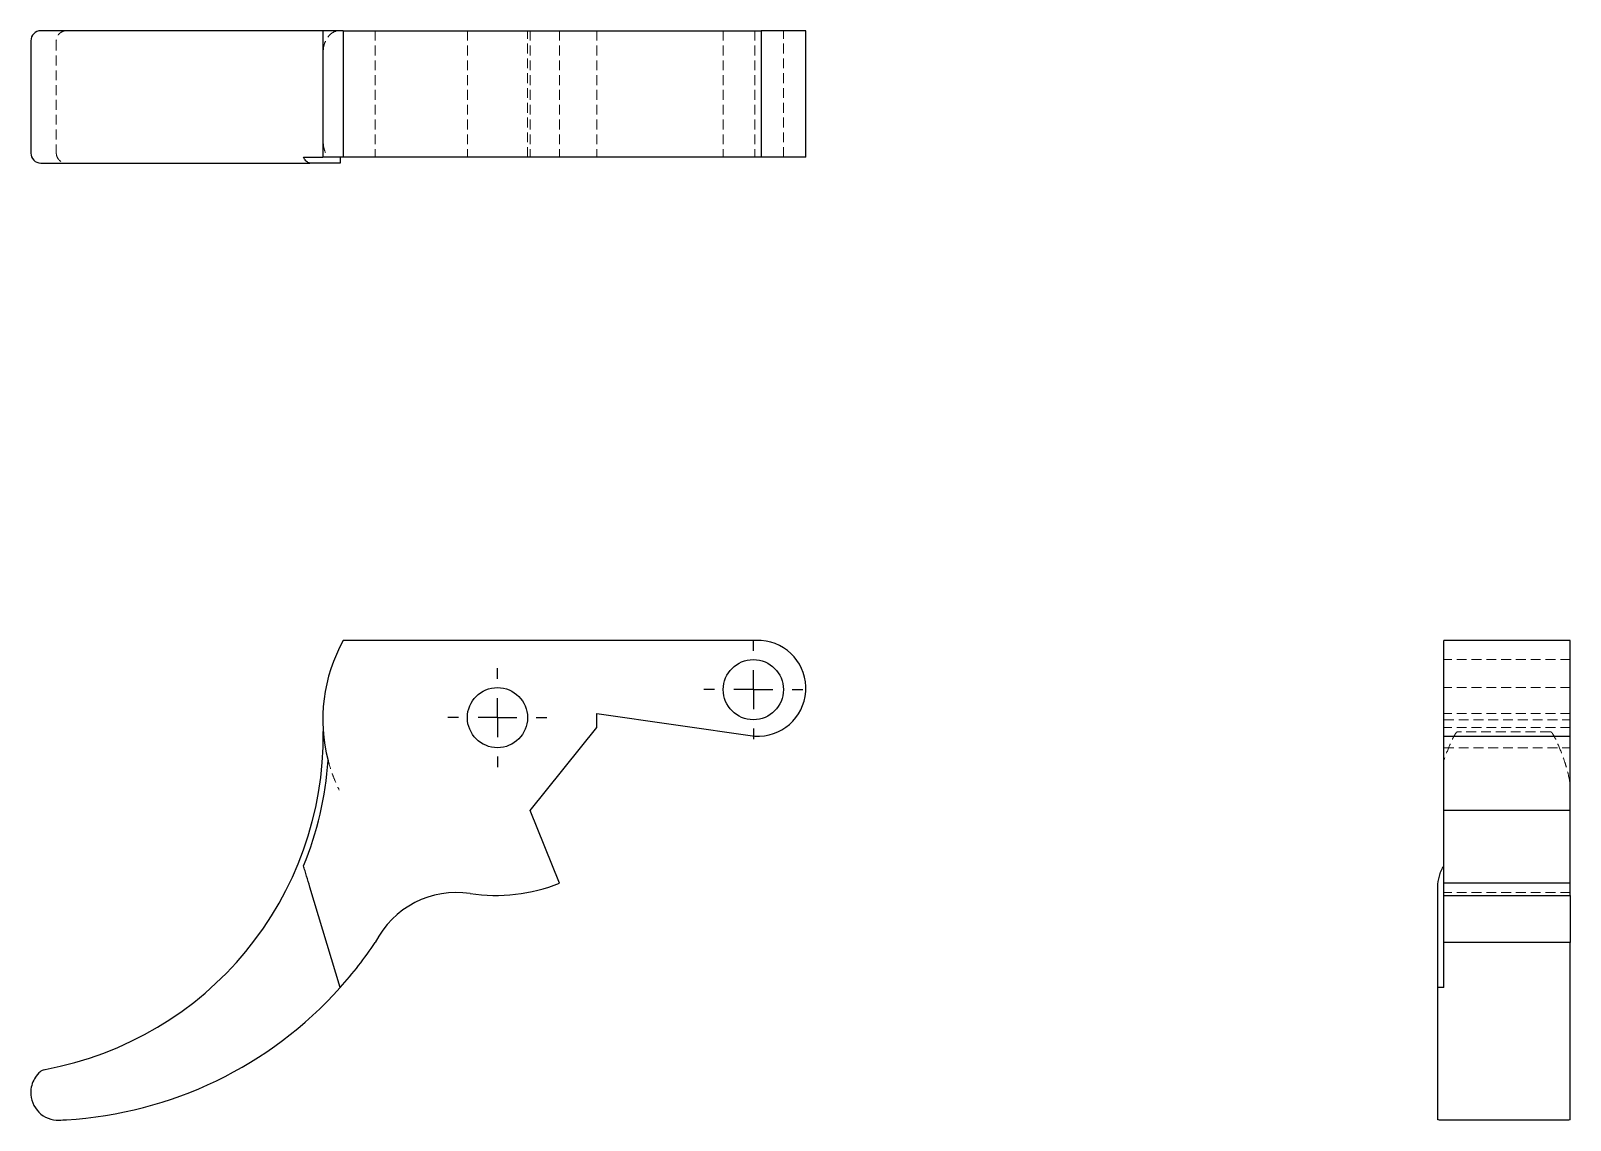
# Model space of a CAD drawing. Header units: millimetres. Extents: x 33 to 231, y 26 to 166.
import ezdxf

# ---------------------------------------------------------------- set-up
doc = ezdxf.new("R2010")
doc.units = ezdxf.units.MM
doc.linetypes.add('HIDDEN', pattern=[1.905, 1.27, -0.635])
doc.layers.add('10', color=7, linetype='Continuous')

# ---------------------------------------------------------------- blocks, each defined once
blk = doc.blocks.new('SW_CENTERMARKSYMBOL_0')
at = {"layer": '10', "color": 0}
for p, q in [((0, 5), (0, 6.37)), ((0, 0), (0, 2.5)), ((-5, 0), (-6.37, 0)), ((0, 0), (-2.5, 0)), ((0, 0), (0, -2.5)), ((0, 0), (2.5, 0)), ((5, 0), (6.37, 0)), ((0, -5), (0, -6.37))]:
    blk.add_line(p, q, dxfattribs=at)
blk = doc.blocks.new('SW_CENTERMARKSYMBOL_1')
at = {"layer": '10', "color": 0}
for p, q in [((0, 5), (0, 6.37)), ((0, 0), (0, 2.5)), ((-5, 0), (-6.37, 0)), ((0, 0), (-2.5, 0)), ((0, 0), (0, -2.5)), ((0, 0), (2.5, 0)), ((5, 0), (6.37, 0)), ((0, -5), (0, -6.37))]:
    blk.add_line(p, q, dxfattribs=at)

msp = doc.modelspace()

# ---------------------------------------------------------------- linework, layer by layer
at = {"color": 7, "linetype": 'Continuous', "lineweight": 25}
for p, q in [((33.27, 165.08), (33.27, 150.63)), ((34.57, 166.37), (34.56, 166.37)), ((70.84, 166.37), (34.57, 166.37)), ((70.84, 166.37), (70.84, 150.11)), ((73.48, 166.37), (70.84, 166.37)), ((73.48, 166.37), (73.48, 150.11)), ((73.48, 166.37), (127.26, 166.37)), ((127.26, 166.37), (127.26, 150.11)), ((133, 166.37), (127.26, 166.37)), ((133, 150.11), (133, 166.37)), ((34.56, 149.34), (34.57, 149.34)), ((34.57, 149.34), (69.19, 149.34)), ((68.36, 150.11), (70.84, 150.11)), ((73.09, 149.34), (69.19, 149.34)), ((73.48, 150.11), (70.84, 150.11)), ((73.09, 150.11), (73.09, 149.34)), ((127.26, 150.11), (73.48, 150.11)), ((133, 150.11), (127.26, 150.11)), ((127.26, 87.88), (73.48, 87.88)), ((215.11, 75.57), (215.11, 87.88)), ((231.37, 87.88), (215.11, 87.88)), ((231.37, 75.57), (231.37, 87.88)), ((106.13, 78.46), (126.43, 75.58)), ((106.13, 76.68), (106.13, 78.46)), ((97.53, 65.99), (106.13, 76.68)), ((215.11, 75.57), (231.37, 75.57)), ((215.11, 65.99), (215.11, 75.57)), ((231.37, 65.99), (231.37, 75.57)), ((101.29, 56.64), (97.53, 65.99)), ((231.37, 65.99), (215.11, 65.99)), ((215.11, 56.64), (215.11, 65.99)), ((231.37, 56.64), (231.37, 65.99)), ((73.09, 43.2), (69.19, 56.14)), ((214.34, 43.2), (214.34, 56.14)), ((231.37, 56.64), (215.11, 56.64)), ((215.11, 55.06), (215.11, 56.64)), ((231.37, 55.06), (231.37, 56.64)), ((215.11, 55.06), (231.37, 55.06)), ((215.11, 49.01), (215.11, 55.06)), ((231.37, 55.06), (231.37, 49.01)), ((231.37, 49.01), (215.11, 49.01)), ((215.11, 43.2), (215.11, 49.01)), ((231.37, 26.18), (231.37, 49.01)), ((214.34, 26.18), (214.34, 43.2)), ((215.11, 43.2), (214.34, 43.2)), ((230.08, 26.12), (215.63, 26.12))]:
    msp.add_line(p, q, dxfattribs=at)
at = {"color": 7, "linetype": 'HIDDEN', "lineweight": 18}
for p, q in [((36.55, 165.08), (36.55, 150.63)), ((77.59, 166.37), (77.59, 150.11)), ((89.45, 166.37), (89.45, 150.11)), ((97.19, 150.11), (97.19, 166.37)), ((97.53, 166.37), (97.53, 150.11)), ((101.29, 166.37), (101.29, 150.11)), ((106.13, 166.37), (106.13, 150.11)), ((122.38, 166.37), (122.38, 150.11)), ((126.43, 166.37), (126.43, 150.11)), ((130.12, 150.11), (130.12, 166.37)), ((70.9, 163.79), (70.9, 151.92)), ((70.91, 151.92), (70.91, 163.79)), ((231.37, 85.42), (215.11, 85.42)), ((231.37, 81.82), (215.11, 81.82)), ((231.37, 78.46), (215.11, 78.46)), ((215.11, 77.68), (231.37, 77.68)), ((231.37, 76.68), (215.11, 76.68)), ((231.37, 75.58), (215.11, 75.58)), ((228.79, 76.14), (216.92, 76.14)), ((215.11, 74.08), (231.37, 74.08)), ((231.37, 55.44), (215.11, 55.44))]:
    msp.add_line(p, q, dxfattribs=at)
at = {"color": 7, "linetype": 'Continuous', "lineweight": 25}
for centre in [(126.25, 81.55), (93.32, 77.95)]:
    msp.add_circle(centre, 3.87, dxfattribs=at)
for centre, radius, start, end in [((34.56, 165.08), 1.29, 90, 180), ((34.56, 150.63), 1.29, 180, 270), ((91.59, 77.75), 20.75, 150.7671, 194.8136), ((126.83, 81.73), 6.17, 266.2339, 85.9936), ((27.25, 75.62), 43.66, 280.3535, 0.6909), ((27.25, 75.62), 44.4, 337.8357, 355.9033), ((93.1, 77.08), 22.02, 261.4079, 291.8401), ((88.06, 43.7), 11.74, 81.4079, 153.1027), ((34.78, 77.53), 51.44, 318.1391, 326.3272), ((34.78, 77.53), 51.44, 273.4123, 318.1391), ((36.84, 29.69), 3.58, 173.2295, 265.3487)]:
    msp.add_arc(centre, radius, start, end, dxfattribs=at)
at = {"color": 7, "linetype": 'HIDDEN', "lineweight": 18}
for centre, start, end in [((73.49, 163.79), 169.5361, 180), ((73.49, 151.92), 180, 190.4351)]:
    msp.add_arc(centre, 2.58, start, end, dxfattribs=at)
for points, knots in [([(37.84, 166.37), (37.69, 166.37), (37.53, 166.34), (37.21, 166.21), (37.06, 166.12), (36.81, 165.86), (36.71, 165.71), (36.58, 165.39), (36.55, 165.23), (36.55, 165.08)], [0, 0, 0, 0, 0.25, 0.25, 0.5, 0.5, 0.75, 0.75, 1, 1, 1, 1]), ([(70.9, 163.79), (70.9, 163.83), (70.91, 163.87), (70.91, 163.95), (70.91, 163.98), (70.92, 164.07), (70.93, 164.11), (70.95, 164.25), (70.96, 164.33), (71.02, 164.57), (71.06, 164.71), (71.22, 165.12), (71.36, 165.36), (71.61, 165.69), (71.7, 165.8), (71.9, 165.98), (72.01, 166.07), (72.37, 166.28), (72.65, 166.37), (72.96, 166.37)], [0, 0, 0, 0, 0.015625, 0.015625, 0.03125, 0.03125, 0.0625, 0.0625, 0.125, 0.125, 0.25, 0.25, 0.5, 0.5, 0.625, 0.625, 0.75, 0.75, 1, 1, 1, 1]), ([(36.55, 150.63), (36.55, 150.47), (36.58, 150.31), (36.71, 149.99), (36.81, 149.84), (37.06, 149.59), (37.21, 149.49), (37.53, 149.36), (37.69, 149.34), (37.84, 149.34)], [0, 0, 0, 0, 0.25, 0.25, 0.5, 0.5, 0.75, 0.75, 1, 1, 1, 1]), ([(70.9, 151.92), (70.9, 151.87), (70.91, 151.83), (70.91, 151.76), (70.91, 151.72), (70.92, 151.64), (70.93, 151.59), (70.95, 151.45), (70.96, 151.37), (71.02, 151.14), (71.07, 150.99), (71.22, 150.58), (71.36, 150.33), (71.53, 150.11)], [0, 0, 0, 0, 0.03125, 0.03125, 0.0625, 0.0625, 0.125, 0.125, 0.25, 0.25, 0.5, 0.5, 1, 1, 1, 1]), ([(70.9, 76.14), (70.9, 76.14), (70.9, 76.13), (70.91, 76.06), (70.93, 75.82), (70.97, 75.43), (71.02, 74.95), (71.09, 74.64), (71.12, 74.49)], [0, 0, 0, 0, 0.032561, 0.077354, 0.20144, 0.478788, 0.758939, 1, 1, 1, 1]), ([(216.92, 76.14), (216.87, 76.14), (216.83, 76.12), (216.76, 76.07), (216.72, 76.04), (216.64, 75.94), (216.59, 75.87), (216.45, 75.64), (216.37, 75.49), (216.14, 75.02), (215.99, 74.69), (215.58, 73.73), (215.33, 73.09), (215.11, 72.44)], [0, 0, 0, 0, 0.03125, 0.03125, 0.0625, 0.0625, 0.125, 0.125, 0.25, 0.25, 0.5, 0.5, 1, 1, 1, 1]), ([(228.79, 76.14), (228.83, 76.14), (228.87, 76.12), (228.95, 76.07), (228.98, 76.04), (229.07, 75.94), (229.11, 75.87), (229.25, 75.64), (229.33, 75.49), (229.57, 75.02), (229.71, 74.7), (230.12, 73.75), (230.36, 73.11), (230.69, 72.15), (230.8, 71.83), (230.98, 71.19), (231.07, 70.86), (231.28, 69.89), (231.37, 69.26), (231.37, 68.62)], [0, 0, 0, 0, 0.015625, 0.015625, 0.03125, 0.03125, 0.0625, 0.0625, 0.125, 0.125, 0.25, 0.25, 0.5, 0.5, 0.625, 0.625, 0.75, 0.75, 1, 1, 1, 1]), ([(71.5, 72.59), (71.56, 72.36), (71.7, 71.79), (72.02, 70.84), (72.43, 69.74), (72.78, 69), (72.96, 68.62)], [0, 0, 0, 0, 0.173001, 0.430994, 0.713397, 1, 1, 1, 1])]:
    msp.add_open_spline(points, degree=3, knots=knots, dxfattribs=at)
at = {"color": 7, "linetype": 'Continuous', "lineweight": 25}
for points, knots in [([(69.19, 149.34), (69.04, 149.34), (68.9, 149.4), (68.69, 149.59), (68.62, 149.67), (68.49, 149.86), (68.43, 149.97), (68.36, 150.11)], [0, 0, 0, 0, 0.5, 0.5, 0.75, 0.75, 1, 1, 1, 1]), ([(69.19, 56.14), (69.04, 56.62), (68.9, 57.09), (68.69, 57.78), (68.62, 58.01), (68.49, 58.45), (68.43, 58.66), (68.36, 58.86)], [0, 0, 0, 0, 0.5, 0.5, 0.75, 0.75, 1, 1, 1, 1]), ([(214.34, 56.14), (214.34, 56.62), (214.4, 57.09), (214.59, 57.78), (214.67, 58.01), (214.86, 58.45), (214.97, 58.66), (215.11, 58.86)], [0, 0, 0, 0, 0.5, 0.5, 0.75, 0.75, 1, 1, 1, 1]), ([(34.47, 32.36), (34.47, 32.36), (34.03, 31.97), (33.52, 31.11), (33.33, 30.45), (33.29, 30.11)], [0, 0, 0, 0, 0.03773622, 0.0628937, 0.08805118, 0.08805118, 0.08805118, 0.08805118]), ([(36.55, 26.12), (36.55, 26.12), (36.58, 26.12), (36.71, 26.13), (36.81, 26.13), (37.06, 26.14), (37.21, 26.15), (37.53, 26.17), (37.69, 26.18), (37.84, 26.18)], [0, 0, 0, 0, 0.25, 0.25, 0.5, 0.5, 0.75, 0.75, 1, 1, 1, 1]), ([(215.63, 26.12), (215.47, 26.12), (215.31, 26.12), (214.99, 26.13), (214.84, 26.13), (214.59, 26.14), (214.49, 26.15), (214.36, 26.17), (214.34, 26.18), (214.34, 26.18)], [0, 0, 0, 0, 0.25, 0.25, 0.5, 0.5, 0.75, 0.75, 1, 1, 1, 1]), ([(231.37, 26.18), (231.37, 26.18), (231.34, 26.17), (231.21, 26.15), (231.12, 26.14), (230.86, 26.13), (230.71, 26.13), (230.39, 26.12), (230.23, 26.12), (230.08, 26.12)], [0, 0, 0, 0, 0.25, 0.25, 0.5, 0.5, 0.75, 0.75, 1, 1, 1, 1])]:
    msp.add_open_spline(points, degree=3, knots=knots, dxfattribs=at)
msp.add_open_spline([(34.47, 32.36), (34.64, 32.51), (34.86, 32.62), (35.09, 32.66)], degree=3, dxfattribs=at)

# ---------------------------------------------------------------- block references
at = {"layer": '10'}
for name, p in [('SW_CENTERMARKSYMBOL_1', (126.25, 81.55)), ('SW_CENTERMARKSYMBOL_0', (93.32, 77.95))]:
    msp.add_blockref(name, p, dxfattribs=at)

doc.saveas('drawing.dxf')
